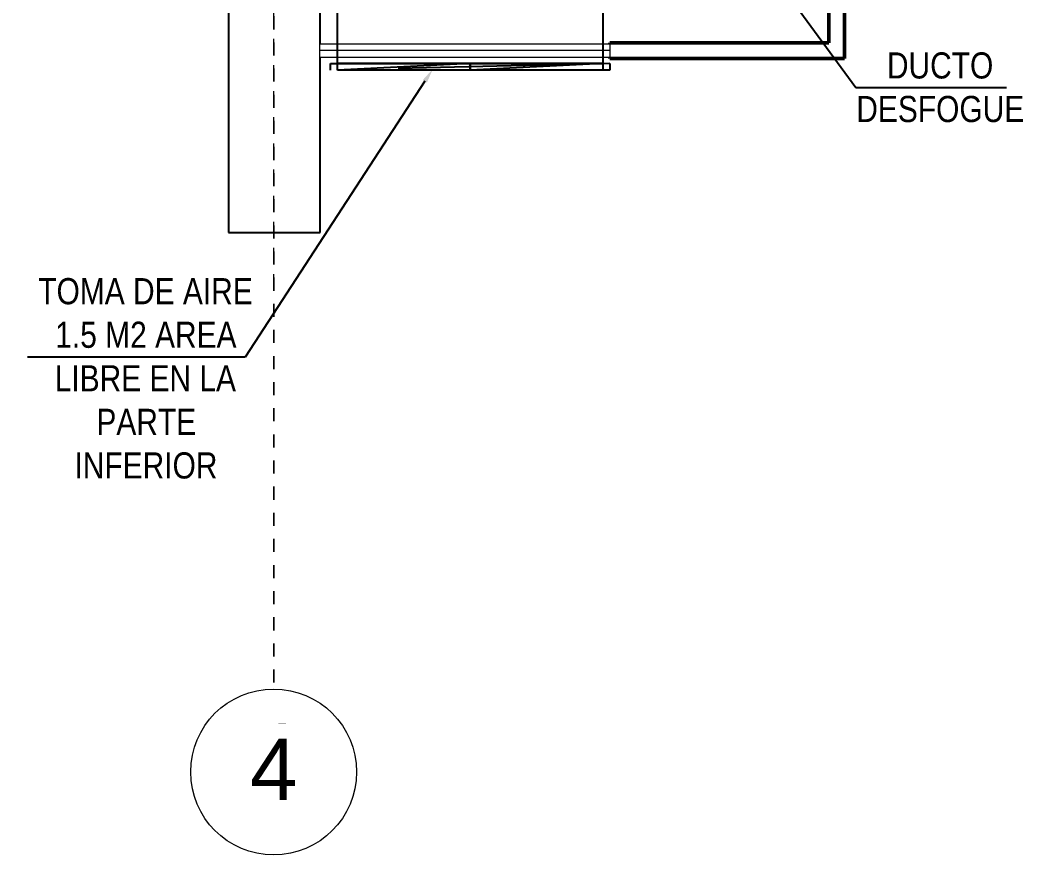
# Model space of a CAD drawing. Header units: inches. Extents: x -3 to 209, y -384 to 20.
# Drawn here: x 160.5 to 168.18, y -209.43 to -203.04 of the extents above; entities that cross this region are included whole.
import ezdxf
from ezdxf import colors
from ezdxf.entities.mleader import LeaderData, LeaderLine
from ezdxf.math import Vec2, Vec3

# ---------------------------------------------------------------- set-up
doc = ezdxf.new("R2010")
doc.units = ezdxf.units.IN
doc.header["$MEASUREMENT"] = 0
for name, pattern in [('Grid Line', [0.022225, 0.0127, -0.003175, 0.003175, -0.003175]), ('Grid Line 1_2_', [0.022225, 0.0127, -0.003175, 0.003175, -0.003175]), ('HIDDEN2', [0.1875, 0.125, -0.0625])]:
    doc.linetypes.add(name, pattern=pattern)
for name, color, linetype, lineweight in [('A-GLAZ', 253, 'Continuous', 13), ('HVAC -Textos Rejillas', 2, 'Continuous', 9), ('S-COLS', 6, 'Continuous', 13), ('S-GRID', 253, 'Continuous', 9), ('S-GRID-IDEN', 253, 'Continuous', 9)]:
    doc.layers.add(name, color=color, linetype=linetype, lineweight=lineweight)
for name, color, linetype in [('A-WALL', 253, 'Continuous'), ('HVAC-Extraccion', 114, 'Continuous'), ('HVAC-Rejillas', 2, 'HIDDEN2')]:
    doc.layers.add(name, color=color, linetype=linetype)
doc.styles.add('Arial', font='arial.ttf', dxfattribs={"height": 0.225})
doc.styles.add('Arial Narrow', font='ARIALN.TTF', dxfattribs={"height": 0.00295})
doc.styles.add('Arial_1', font='arial.ttf', dxfattribs={"height": 0.553237})
doc.styles.get("Standard").update_dxf_attribs({"font": 'arial.ttf'})

# ---------------------------------------------------------------- blocks, each defined once
blk = doc.blocks.new('rr')
at = {"linetype": 'ByBlock', "lineweight": -2}
for p, q in [((-0.0127, -0.0127), (0.0127, 0.0127)), ((-0.0127, -0.0127), (-0.0127, 0.0127)), ((-0.0127, 0.0127), (0.0127, 0.0127)), ((0.0127, 0.0127), (0.0127, -0.0127)), ((0.0127, -0.0127), (-0.0127, -0.0127))]:
    blk.add_line(p, q, dxfattribs=at)
blk = doc.blocks.new('Grid - Grid Head - Circle-V29-COMUNICACIONES PISO 4 AVA')
at = {"layer": 'S-GRID-IDEN', "linetype": 'ByBlock', "lineweight": -2}
blk.add_circle((0, 0), 0.00635, dxfattribs=at)

msp = doc.modelspace()

# ---------------------------------------------------------------- linework, layer by layer
at = {"layer": 'A-GLAZ', "lineweight": 9}
for p, q in [((162.7939, -203.2735), (162.7939, -203.2235)), ((162.7939, -203.2235), (165.0139, -203.2235)), ((165.0139, -203.2235), (165.0139, -203.2735)), ((162.7939, -203.3235), (162.7939, -203.2735)), ((165.0139, -203.2735), (162.7939, -203.2735)), ((165.0139, -203.2735), (165.0139, -203.3235)), ((162.7939, -203.3235), (165.0139, -203.3235))]:
    msp.add_line(p, q, dxfattribs=at)
at = {"layer": 'A-WALL', "lineweight": 50}
for p, q in [((166.8097, -203.3335), (166.8097, -202.5175)), ((166.6897, -202.6175), (166.6897, -203.2135)), ((166.6897, -203.2135), (165.0139, -203.2135)), ((165.0139, -203.2135), (165.0139, -203.2235)), ((165.0139, -203.3235), (165.0139, -203.3335)), ((165.0139, -203.3335), (166.6897, -203.3335)), ((166.6897, -203.3335), (166.8097, -203.3335))]:
    msp.add_line(p, q, dxfattribs=at)
at = {"layer": 'HVAC-Extraccion'}
msp.add_lwpolyline([(164.9611, -203.3736), (162.9293, -203.3736), (162.9292, -202.3283), (164.9611, -202.3283)], close=True, dxfattribs=at)
at = {"layer": 'S-COLS', "lineweight": 25}
for p, q in [((162.0949, -201.6675), (162.0949, -204.6675)), ((162.7949, -203.2235), (162.7949, -201.6675)), ((162.7949, -204.6675), (162.7949, -203.3235)), ((162.0949, -204.6675), (162.7949, -204.6675))]:
    msp.add_line(p, q, dxfattribs=at)
at = {"layer": 'S-GRID', "linetype": 'Grid Line 1_2_'}
msp.add_line((162.4399, -161.0117), (162.4399, -208.1605), dxfattribs=at)
msp.add_line((162.4399, -161.0117), (162.4399, -208.1605), dxfattribs=at)
at = {"layer": 'S-GRID', "linetype": 'Grid Line'}
for p, q in [((162.4409, -161.0117), (162.4409, -208.1605)), ((162.4399, -162.7848), (162.4399, -205.1783))]:
    msp.add_line(p, q, dxfattribs=at)

# ---------------------------------------------------------------- block references
at = {"layer": 'HVAC-Rejillas', "yscale": 2, "zscale": 12, "rotation": 180}
for p, xscale in [((163.9446, -203.399), 84.252), ((163.4373, -203.399), 40), ((164.4531, -203.399), 40)]:
    msp.add_blockref('rr', p, dxfattribs=dict(at, xscale=xscale))

# ---------------------------------------------------------------- texts
at = {"layer": 'HVAC -Textos Rejillas', "char_height": 0.2, "width": 1.634804, "attachment_point": 1, "style": 'Arial Narrow'}
for s, insert in [('\\pi0.42375;DUCTO \\P\\pi0.1893;DESFOGUE ', (166.7114, -203.2877)), ('\\pi0.0053282;TOMA DE AIRE \\P\\pi0.13541;1.5 M2 AREA \\P\\pi0.13139;LIBRE EN LA \\P\\pi0.45049;PARTE \\P\\pi0.28261;INFERIOR', (160.6326, -205.0156))]:
    msp.add_mtext(s, dxfattribs=dict(at, insert=insert))
at = {"layer": 'S-GRID-IDEN', "insert": (162.441, -208.4195), "char_height": 0.4426, "width": 0.41036, "attachment_point": 2, "line_spacing_factor": 0.938532, "style": 'Arial_1', "bg_fill": 3, "box_fill_scale": 1.25, "bg_fill_color": 0, "bg_fill_transparency": 0}
msp.add_mtext('4', dxfattribs=at)

# ---------------------------------------------------------------- leaders
at = {"layer": 'HVAC -Textos Rejillas'}
ml = msp.add_multileader_mtext('Standard', dxfattribs=at)
ml.set_content('', color=256)
ml.set_leader_properties()
ml.build(insert=Vec2(0, 0))
ml.multileader.update_dxf_attribs({"dogleg_length": 0.36, "arrow_head_size": 0.1128})
ctx = ml.context
ctx.base_point, ctx.char_height, ctx.arrow_head_size, ctx.landing_gap_size, ctx.plane_origin, ctx.plane_x_axis, ctx.plane_y_axis = Vec3(168.1633, -203.5558), 0.1128, 0.1128, 0.0564, Vec3(171.8226, -203.1474), Vec3(-1, 0), Vec3(0, -1)
ctx.text_align_type = 2
notes = []
notes.append((ctx, [(1, (1, 1, 0), (166.8958, -203.5558), (1, 0), 1.1547, [(0, [(165.9162, -202.2173)], 0, [])])]))
ctx.mtext.insert, ctx.mtext.text_direction, ctx.mtext.rotation, ctx.mtext.alignment, ctx.mtext.flow_direction = Vec3(168.1069, -203.6122), Vec3(-1, 0), 3.141593, 3, 5
ml = msp.add_multileader_mtext('Standard', dxfattribs=at)
ml.set_content('', color=256)
ml.set_leader_properties()
ml.build(insert=Vec2(0, 0))
ml.multileader.update_dxf_attribs({"dogleg_length": 0.36, "arrow_head_size": 0.1128})
ctx = ml.context
ctx.base_point, ctx.char_height, ctx.arrow_head_size, ctx.landing_gap_size, ctx.plane_origin, ctx.plane_x_axis, ctx.plane_y_axis = Vec3(160.5549, -205.6199), 0.1128, 0.1128, 0.0564, Vec3(157.7255, -205.8939), Vec3(-1, 0), Vec3(0, -1)
notes.append((ctx, [(1, (1, 1, 0), (162.2231, -205.6199), (-1, 0), 1.6682, [(0, [(163.6592, -203.4145)], 0, [])])]))
ctx.mtext.insert, ctx.mtext.text_direction, ctx.mtext.rotation, ctx.mtext.flow_direction = Vec3(160.4985, -205.6763), Vec3(-1, 0), 3.141593, 5
for ctx, leaders in notes:
    for number, flags, end, landing, length, lines in leaders:
        leader = LeaderData()
        leader.index, (leader.has_last_leader_line, leader.has_dogleg_vector, leader.attachment_direction) = number, flags
        leader.last_leader_point, leader.dogleg_vector, leader.dogleg_length = Vec3(end), Vec3(landing), length
        for number, points, colour, breaks in lines:
            line = LeaderLine()
            line.index, line.vertices, line.color, line.breaks = number, Vec3.list(points), colors.encode_raw_color(colour), breaks
            leader.lines.append(line)
        ctx.leaders.append(leader)

# ---------------------------------------------------------------- next in the draw order: texts
at = {"layer": 'S-GRID-IDEN', "insert": (162.44, -208.5406), "char_height": 0.4684, "width": 0.43434, "attachment_point": 2, "line_spacing_factor": 0.938532, "style": 'Arial', "bg_fill": 3, "box_fill_scale": 1.25, "bg_fill_color": 0, "bg_fill_transparency": 0}
msp.add_mtext('4', dxfattribs=at)

# ---------------------------------------------------------------- next in the draw order: linework, layer by layer
at = {"layer": 'S-GRID-IDEN'}
msp.add_circle((162.4399, -208.7955), 0.635, dxfattribs=at)

# ---------------------------------------------------------------- next in the draw order: block references
at = {"lineweight": 5, "xscale": 99.99999999999993, "yscale": 99.99999999999993, "zscale": 99.99999999999993, "rotation": 180}
msp.add_blockref('Grid - Grid Head - Circle-V29-COMUNICACIONES PISO 4 AVA', (162.4399, -208.7955), dxfattribs=at)

doc.saveas('drawing.dxf')
